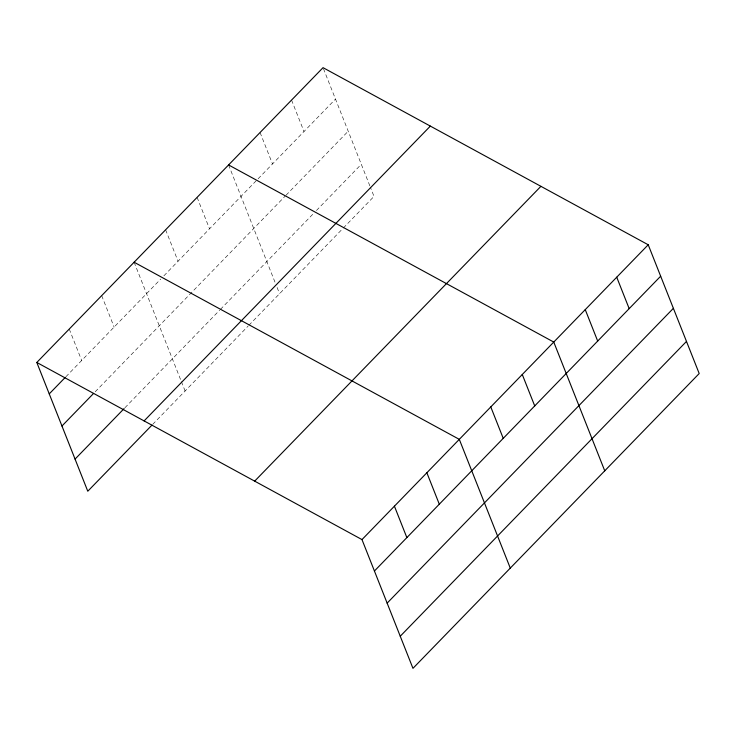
<?xml version="1.0" encoding="UTF-8"?>
<svg xmlns="http://www.w3.org/2000/svg" width="736" height="736" viewBox="0 0 736 736"><rect width="100%" height="100%" fill="white"/><g stroke="black" fill="none" stroke-linecap="round" stroke-linejoin="round"><path stroke-width="0.55" stroke-dasharray="3.68 2.76" d="M65.863 376.777L160.733 279.064M163.88 275.816L335.487 99.084M95.192 391.782L285.228 196.061M286.019 195.252L348.202 131.201M124.908 407.762L219.613 310.224M220.404 309.414L313.288 213.744M316.434 210.505L361.302 164.294M152.665 424.396L248.078 326.131M248.86 325.321L342.534 228.841M343.326 228.031L374.017 196.411L370.328 187.091M323.454 68.696L369.923 186.052M291.557 100.078L303.996 131.514M260.066 132.508L272.513 163.944M228.583 164.938L275.457 283.342M277.104 287.482L279.56 293.701M197.092 197.368L209.539 228.795M165.609 229.798L178.057 261.225M134.118 262.228L181.001 380.622M181.406 381.662L185.104 390.991M101.678 295.633L114.126 327.069M69.239 329.047L81.687 360.474"/><path stroke-width="1.1" d="M36.8 362.462L323.04 67.657L648.223 244.775L699.2 373.538L412.96 668.343L361.983 539.589L36.8 362.462L87.777 491.225L151.874 425.215M49.248 393.889L65.072 377.596M61.962 426.006L93.61 393.41M75.063 459.098L124.117 408.581M144.109 420.909L430.348 126.104M254.674 481.132L540.914 186.328M361.983 539.589L648.223 244.775M374.422 571.016L660.661 276.212M387.136 603.134L673.385 308.329M400.246 636.226L686.486 341.421M228.583 164.938L553.757 342.065L604.744 470.828M134.118 262.228L459.301 439.355L510.278 568.109M616.731 277.205L629.179 308.642M585.249 309.635L597.687 341.062M522.275 374.495L534.722 405.922M490.783 406.925L503.231 438.352M426.862 472.76L439.3 504.197M394.422 506.175L406.861 537.602"/></g></svg>
